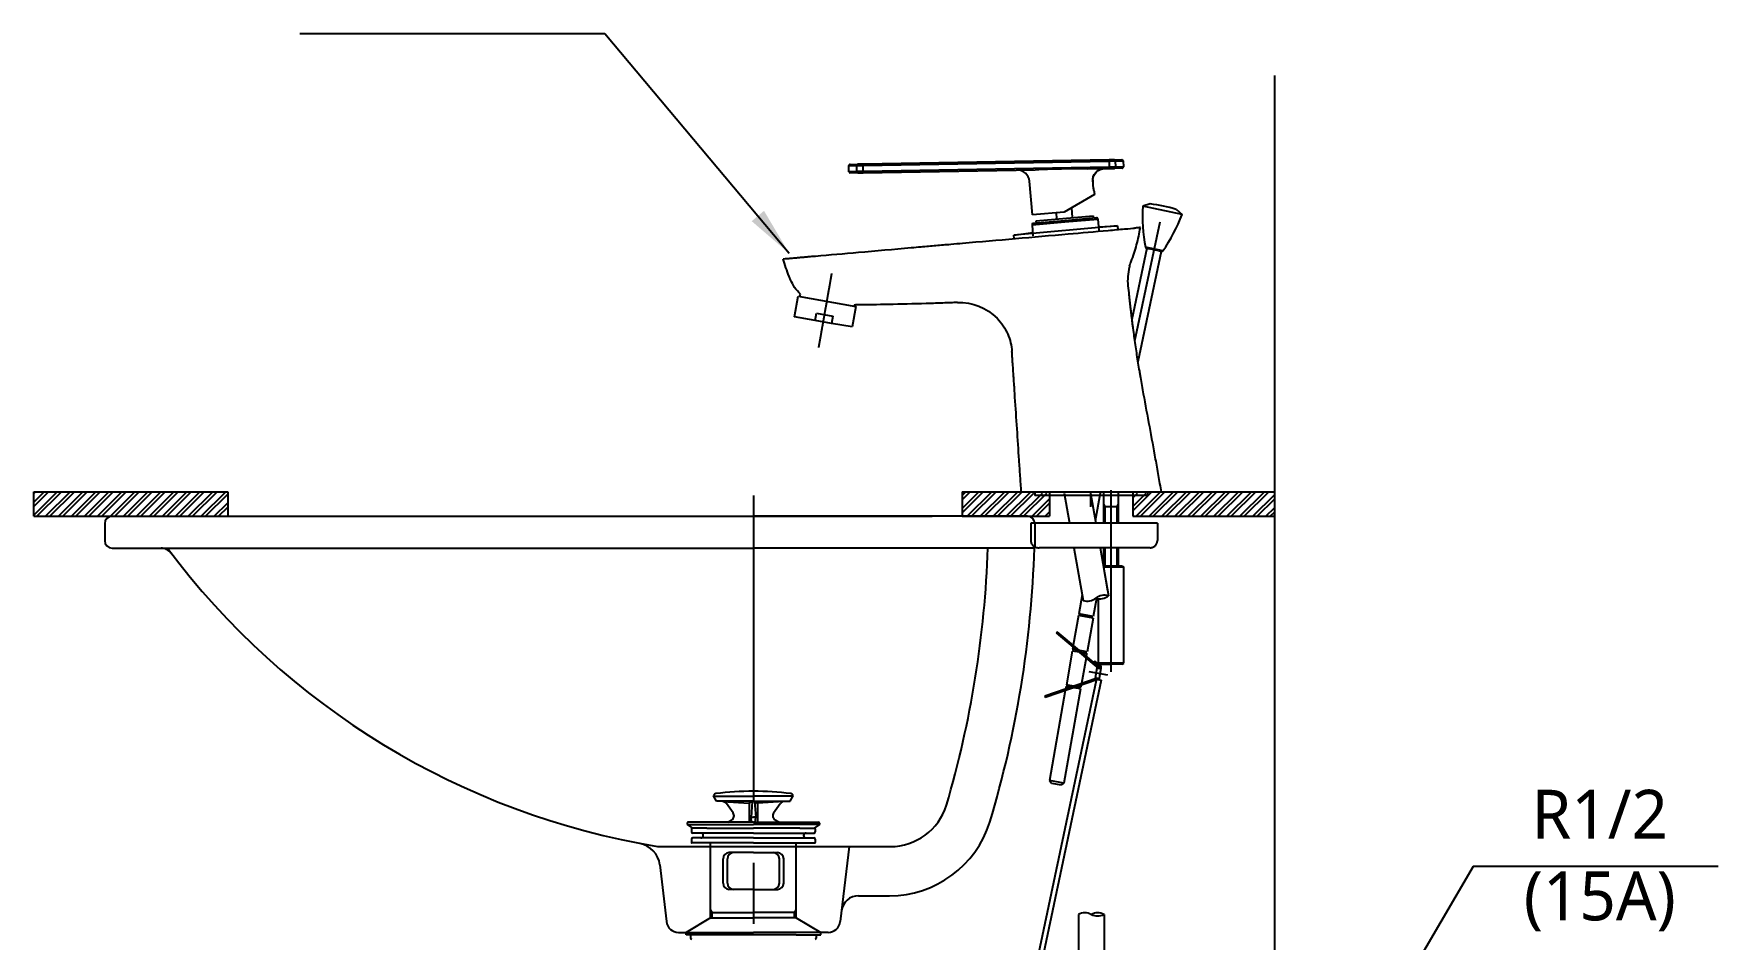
# Model space of a CAD drawing. Extents: x 572 to 8286, y -137 to 2100.
# Drawn here: x 6350 to 7038, y 711 to 1081 of the extents above; entities that cross this region are included whole.
import ezdxf

# ---------------------------------------------------------------- set-up
doc = ezdxf.new("R2010")
doc.units = 0
doc.header["$LTSCALE"] = 50
doc.header["$MEASUREMENT"] = 0
doc.linetypes.add('CENTER', pattern=[2, 1.25, -0.25, 0.25, -0.25])
doc.layers.get('0').update_dxf_attribs({"linetype": 'CONTINUOUS'})
for name, color, linetype in [('1', 1, 'CENTER'), ('3', 3, 'CONTINUOUS'), ('7', 7, 'CONTINUOUS'), ('CENTER', 2, 'CENTER')]:
    doc.layers.add(name, color=color, linetype=linetype)
doc.styles.get("Standard").update_dxf_attribs({"font": 'NanumGothic.ttf'})
doc.dimstyles.get("Standard").update_dxf_attribs({"dimtxt": 2.5, "dimasz": 2, "dimexe": 2, "dimexo": 1, "dimgap": 2, "dimtad": 1, "dimdec": 0, "dimlfac": 10, "dimrnd": 1, "dimzin": 0, "dimdsep": 46, "dimtxsty": 'Standard', "dimcen": 0, "dimclrd": 7, "dimclre": 7, "dimclrt": 2, "dimadec": 0, "dimazin": 0, "dimtfac": 1, "dimtdec": 0, "dimtofl": 0, "dimtmove": 0, "dimatfit": 3, "dimfxl": 0, "dimtolj": 1, "dimtzin": 0, "dimarcsym": 0})

msp = doc.modelspace()

# ---------------------------------------------------------------- hatches: boundary and pattern name
h = msp.add_hatch()
h.set_pattern_fill('ANSI32', color=256, scale=10)
h.set_pattern_definition([(45, (7762.4017, 74.737), (-2.65165, 2.65165), []), (45, (7764.1695, 74.737), (-2.65165, 2.65165), [])])
h.paths.add_polyline_path([(6856.93017, 893.87989), (6805.83407, 893.87989), (6805.83407, 893.37989), (6798.93017, 893.37989), (6798.93017, 883.87989), (6856.93017, 883.87989)])
h.paths.add_polyline_path([(6764.93017, 893.37989), (6757.83407, 893.37989), (6757.83407, 893.87989), (6729.20832, 893.87989), (6729.20832, 883.87989), (6764.93017, 883.87989)])
h.paths.add_polyline_path([(6429.20832, 893.87989), (6349.93017, 893.87989), (6349.93017, 883.87989), (6429.20832, 883.87989)])

# ---------------------------------------------------------------- linework, layer by layer
at = {"ltscale": 0.5}
for p, q in [((6758.86605, 893.87989), (6758.86605, 892.40137)), ((6804.99428, 893.87989), (6804.99428, 892.40137))]:
    msp.add_line(p, q, dxfattribs=at)
at = {"color": 7}
for p, q in [((6683.03636, 748.96369), (6679.44734, 718.29866)), ((6605.69981, 741.48049), (6608.413, 718.29866)), ((6613.3791, 713.87989), (6643.93017, 713.87989)), ((6674.48124, 713.87989), (6643.93017, 713.87989))]:
    msp.add_line(p, q, dxfattribs=at)
for centre, start, end in [((6613.3791, 718.87989), 186.67550305, 270), ((6674.48124, 718.87989), 270, 353.32449695)]:
    msp.add_arc(centre, 5, start, end, dxfattribs=at)
at = {"layer": '1', "linetype": 'ByBlock'}
for p, q in [((6856.93017, 893.87989), (6856.93017, 1063.87989)), ((6349.93017, 893.87989), (6429.20832, 893.87989)), ((6729.20832, 893.87989), (6856.93017, 893.87989)), ((6349.93017, 883.87989), (6716.93017, 883.87989)), ((6798.93017, 883.87989), (6856.93017, 883.87989)), ((6856.93017, 133.87989), (6856.93017, 883.87989))]:
    msp.add_line(p, q, dxfattribs=at)
at = {"layer": '1', "color": 7, "linetype": 'Continuous'}
for p, q in [((6682.93388, 1027.11542), (6686.04519, 1027.16972)), ((6682.97751, 1024.6158), (6682.93388, 1027.11542)), ((6683.42507, 1027.62406), (6686.48471, 1027.67748)), ((6686.04519, 1027.16972), (6688.73464, 1027.21667)), ((6686.04519, 1027.16972), (6686.08882, 1024.67011)), ((6688.72591, 1027.71659), (6686.48471, 1027.67748)), ((6789.20731, 1029.4705), (6688.72591, 1027.71659)), ((6688.72591, 1027.71659), (6688.73464, 1027.21667)), ((6688.73464, 1027.21667), (6789.21604, 1028.97057)), ((6688.77827, 1024.71705), (6688.73464, 1027.21667)), ((6789.25967, 1026.47096), (6688.77827, 1024.71705)), ((6688.78699, 1024.21713), (6758.97763, 1025.44231)), ((6780.35719, 1025.81549), (6789.2684, 1025.97103)), ((6791.44852, 1029.50962), (6789.20731, 1029.4705)), ((6789.20731, 1029.4705), (6789.21604, 1028.97057)), ((6789.21604, 1028.97057), (6791.90549, 1029.01753)), ((6789.21604, 1028.97057), (6789.25967, 1026.47096)), ((6791.94912, 1026.51791), (6789.25967, 1026.47096)), ((6789.2684, 1025.97103), (6789.25967, 1026.47096)), ((6789.2684, 1025.97103), (6791.5096, 1026.01016)), ((6791.44852, 1029.50962), (6794.50815, 1029.56303)), ((6794.56923, 1026.06356), (6791.5096, 1026.01016)), ((6791.90549, 1029.01753), (6795.0168, 1029.07183)), ((6791.94912, 1026.51791), (6791.90549, 1029.01753)), ((6795.06043, 1026.57221), (6791.94912, 1026.51791)), ((6795.0168, 1029.07183), (6795.06043, 1026.57221)), ((6686.08882, 1024.67011), (6682.97751, 1024.6158)), ((6686.54579, 1024.178), (6683.48616, 1024.1246)), ((6688.77827, 1024.71705), (6686.08882, 1024.67011)), ((6686.54579, 1024.178), (6688.78699, 1024.21713)), ((6688.78699, 1024.21713), (6688.77827, 1024.71705)), ((6757.90049, 1006.96526), (6756.69444, 1020.75053)), ((6783.27321, 1015.27024), (6770.85102, 1008.09828)), ((6783.18801, 1016.24418), (6783.27321, 1015.27024)), ((6770.85102, 1008.09828), (6757.90049, 1006.96526)), ((6759.46197, 1004.60698), (6782.67331, 1006.6377)), ((6767.92963, 1005.3478), (6767.713, 1007.82385)), ((6784.10533, 1005.75917), (6771.15479, 1004.62614)), ((6771.19837, 1004.12804), (6784.647, 1005.30465)), ((6773.86102, 1009.8361), (6774.20565, 1005.89688)), ((6782.67331, 1006.6377), (6782.76046, 1005.64151)), ((6784.647, 1005.30465), (6785.0392, 1000.82178)), ((6792.72237, 1002.49778), (6750.28447, 998.78495)), ((6750.28447, 998.78495), (6758.02597, 999.79401)), ((6750.41444, 997.29941), (6750.28447, 998.78495)), ((6757.74974, 1002.95145), (6771.19837, 1004.12804)), ((6757.74974, 1002.95145), (6758.14195, 998.46857)), ((6771.15479, 1004.62614), (6758.20426, 1003.49312)), ((6759.54913, 1003.61078), (6759.46197, 1004.60698)), ((6784.92326, 1002.14722), (6792.72237, 1002.49778)), ((6792.72237, 1002.49778), (6792.85234, 1001.01224)), ((6660.69228, 965.37709), (6662.16829, 973.74796)), ((6662.16829, 973.74796), (6685.80367, 969.5804)), ((6662.95613, 973.60904), (6663.1435, 974.67165)), ((6669.13422, 963.88855), (6660.69228, 965.37709)), ((6669.13422, 963.88855), (6669.65516, 966.84297)), ((6675.88572, 962.69807), (6669.13422, 963.88855)), ((6669.65516, 966.84297), (6676.40667, 965.6525)), ((6676.40667, 965.6525), (6675.88572, 962.69807)), ((6685.80367, 969.5804), (6684.32766, 961.20953)), ((6685.09883, 970.19007), (6685.01583, 969.71932)), ((6684.32766, 961.20953), (6675.88572, 962.69807)), ((6804.99428, 892.40137), (6758.86605, 892.40137))]:
    msp.add_line(p, q, dxfattribs=at)
at = {"layer": '1'}
for p, q in [((6349.93017, 883.87989), (6349.93017, 893.87989)), ((6429.20832, 893.87989), (6429.20832, 883.87989)), ((6729.20832, 893.87989), (6729.20832, 883.87989)), ((6764.93017, 893.87989), (6764.93017, 883.87989)), ((6798.93017, 893.87989), (6798.93017, 883.87989)), ((6856.93017, 883.87989), (6856.93017, 893.87989)), ((6729.20832, 883.87989), (6764.93017, 883.87989))]:
    msp.add_line(p, q, dxfattribs=at)
at = {"layer": '1', "color": 3, "linetype": 'ByBlock'}
for p, q in [((6937.98966, 740.87088), (6879.15953, 640.38931)), ((7038.11229, 740.87088), (6937.98966, 740.87088))]:
    msp.add_line(p, q, dxfattribs=at)
at = {"layer": '1', "color": 7, "linetype": 'Continuous'}
for centre, radius, start, end in [((6683.4338, 1027.12414), 0.5, 90.99999075, 181.00020906), ((6794.51688, 1029.0631), 0.5, 1.00020906, 90.99999075), ((6794.56051, 1026.56348), 0.5, 270.99999075, 1.00020906), ((6683.47743, 1024.62452), 0.5, 181.00020906, 270.99999075), ((6751.71346, 1020.31475), 5, 4.76016004, 90.99999075), ((6784.1489, 1005.26107), 0.5, 5.00014155, 95.00014925), ((6758.24784, 1002.99503), 0.5, 95.00014925, 185.00014155), ((6818.32401, 980.25694), 21.5, 165.64525328, 185.92846745)]:
    msp.add_arc(centre, radius, start, end, dxfattribs=at)
at = {"layer": '1', "color": 7, "linetype": 'Continuous', "extrusion": (0, 0, -1)}
msp.add_arc((-6674.75423, 987.08902), 17, 313.07750562, 337.32487262, dxfattribs=at)
for centre, major_axis, ratio, start_param, end_param in [((6686.49343, 1027.17755), (-0.00873, 0.49992), 0.896618, 4.71238898, 6.283185307), ((6787.40826, 1020.93781), (-0.08726, 4.99924), 0.978413, 4.644078119, 6.283185307), ((6787.55933, 1020.94045), (0.08726, -4.99924), 0.999997, 1.661177217, 3.141787889), ((6791.45724, 1029.0097), (0.00873, -0.49992), 0.896618, 3.141592654, 4.71238898), ((6791.50087, 1026.51008), (0.00873, -0.49992), 0.896618, 4.71238898, 6.283185307), ((6686.53706, 1024.67793), (-0.00873, 0.49992), 0.896618, 3.141592654, 4.71238898), ((6818.32278, 980.2525), (-20.71889, 5.74262), 0.999735, 0.000012834, 0.097610156), ((6728.09619, 949.72877), (-19.98137, 7.93692), 1, 1.153488925, 1.989306429)]:
    msp.add_ellipse(centre, major_axis=major_axis, ratio=ratio, start_param=start_param, end_param=end_param, dxfattribs=at)
at = {"layer": '1', "color": 7, "linetype": 'Continuous'}
for points, knots in [([(6780.35719, 1025.81549), (6779.00928, 1025.79196), (6777.65925, 1025.78976), (6774.67665, 1025.78471), (6773.04329, 1025.78352), (6770.83537, 1025.76098), (6770.26069, 1025.7533), (6768.59916, 1025.72504), (6767.51234, 1025.69878), (6764.87295, 1025.62159), (6763.32048, 1025.56473), (6760.83819, 1025.48564), (6759.9076, 1025.45854), (6758.97763, 1025.44231)], [0, 0, 0, 0, 0.18944166, 0.18944166, 0.418460024, 0.418460024, 0.499035031, 0.499035031, 0.651443505, 0.651443505, 0.869303726, 0.869303726, 1, 1, 1, 1]), ([(6782.5343, 1020.51139), (6782.53048, 1020.30221), (6782.53156, 1020.07926), (6782.54972, 1019.5267), (6782.57419, 1019.18427), (6782.64759, 1018.53039), (6782.69687, 1018.20965), (6782.80726, 1017.62211), (6782.86972, 1017.34777), (6782.98894, 1016.87583), (6783.04691, 1016.67363), (6783.13664, 1016.37419), (6783.16934, 1016.27311), (6783.18868, 1016.2132), (6783.19133, 1016.20493), (6783.19131, 1016.20495)], [0, 0, 0, 0, 0.114939374, 0.114939374, 0.279353996, 0.279353996, 0.440312112, 0.440312112, 0.602680747, 0.602680747, 0.769066054, 0.769066054, 0.935926829, 0.935926829, 1, 1, 1, 1]), ([(6782.57472, 1021.33174), (6782.56176, 1021.169), (6782.55012, 1020.98648), (6782.53882, 1020.70075), (6782.53605, 1020.60728), (6782.5343, 1020.51139)], [0, 0, 0, 0, 0.685433532, 0.685433532, 1, 1, 1, 1]), ([(6724.55177, 995.03673), (6726.17536, 995.17877), (6734.99002, 995.94995), (6751.00398, 997.351), (6770.82942, 999.0855), (6783.45934, 1000.19047), (6788.89585, 1000.6661)], [0, 0, 0, 0, 0.075727638, 0.41110137, 0.746475102, 1, 1, 1, 1]), ([(6788.89585, 1000.6661), (6791.21907, 1000.86936), (6793.52492, 1001.07109), (6797.44851, 1001.41436), (6798.9263, 1001.54366), (6799.56402, 1001.59945)], [0, 0, 0, 0, 0.5, 0.5, 1, 1, 1, 1]), ([(6798.26201, 987.98641), (6799.11386, 990.19639), (6799.85911, 992.46817), (6801.11467, 997.08347), (6801.62597, 999.43714), (6802.0146, 1001.81384)], [0, 0, 0, 0, 0.496999027, 0.496999027, 1, 1, 1, 1]), ([(6802.0146, 1001.81384), (6802.01482, 1001.81387), (6802.00932, 1001.81339), (6801.90252, 1001.80404), (6801.39223, 1001.75939), (6800.20756, 1001.65575), (6799.90302, 1001.62911), (6799.56402, 1001.59945)], [0, 0, 0, 0, 0.083269735, 0.083269735, 0.791492061, 0.791492061, 1, 1, 1, 1]), ([(6669.29334, 990.20224), (6675.13469, 990.71329), (6688.16589, 991.85337), (6702.5583, 993.11255), (6711.1057, 993.86034), (6712.46179, 993.97899)], [0, 0, 0, 0, 0.40612002, 0.90577848, 1, 1, 1, 1]), ([(6712.46179, 993.97899), (6713.46935, 994.06714), (6715.48468, 994.24345), (6717.49935, 994.41972), (6719.51411, 994.59599), (6721.52897, 994.77226), (6723.54446, 994.9486), (6724.55177, 995.03673)], [0, 0, 0, 0, 0.25, 0.5, 0.5, 0.75, 1, 1, 1, 1]), ([(6659.06824, 980.53544), (6658.88736, 980.96836), (6657.75738, 983.75169), (6656.80831, 986.60635), (6656.14106, 989.05157)], [0, 0, 0, 0, 0.156198051, 1, 1, 1, 1]), ([(6657.76143, 989.19333), (6657.83455, 989.19972), (6658.00837, 989.21494), (6658.46499, 989.25488), (6659.2349, 989.32224), (6660.44725, 989.42831), (6661.90691, 989.55601), (6663.56838, 989.70137), (6665.38475, 989.86028), (6667.30849, 990.02859), (6668.63046, 990.14424), (6669.29329, 990.20223)], [0, 0, 0, 0, 0.062499865, 0.125000071, 0.250000481, 0.375000892, 0.500001303, 0.625001713, 0.750002124, 0.875002535, 1, 1, 1, 1]), ([(6796.93899, 978.03632), (6797.07267, 976.74897), (6797.26888, 974.89989), (6797.53331, 972.48969), (6797.69065, 971.0855), (6797.81857, 969.9624), (6797.94791, 968.83945), (6798.1123, 967.43607), (6798.31416, 965.75258), (6798.52082, 964.06967), (6798.7325, 962.38739), (6799.16633, 959.02414), (6799.85799, 953.98454), (6800.71021, 948.39718), (6801.35733, 944.49412), (6801.74172, 942.26629), (6802.13157, 940.03941), (6802.62498, 937.2569), (6803.82895, 930.58238), (6805.68998, 920.5807), (6807.7433, 909.46497), (6809.30963, 900.55867), (6810.09661, 896.1062), (6810.48964, 893.87989)], [0, 0, 0, 0, 0.045535933, 0.065420601, 0.085305269, 0.095247603, 0.105189937, 0.125074605, 0.144959274, 0.164843942, 0.18472861, 0.204613278, 0.28415195, 0.363690622, 0.403459958, 0.423344626, 0.443229294, 0.48299863, 0.522767967, 0.681845311, 0.840922656, 0.920461328, 1, 1, 1, 1]), ([(6714.49243, 970.76862), (6709.36185, 970.61395), (6704.23041, 970.4874), (6694.82333, 970.30702), (6690.54716, 970.24933), (6686.27231, 970.20296)], [0, 0, 0, 0, 0.545543874, 0.545543874, 1, 1, 1, 1]), ([(6726.63824, 971.18825), (6725.62624, 971.149), (6723.60217, 971.07256), (6721.57794, 971.00035), (6719.55364, 970.93033), (6717.52926, 970.86249), (6715.50473, 970.79914), (6714.49243, 970.76862)], [0, 0, 0, 0, 0.25, 0.5, 0.5, 0.75, 1, 1, 1, 1]), ([(6743.46854, 964.76009), (6745.33085, 962.85553), (6746.81221, 960.61157), (6748.83554, 955.94198), (6749.38185, 953.52589), (6749.54295, 951.24084)], [0, 0, 0, 0, 0.5, 0.5, 1, 1, 1, 1]), ([(6753.37072, 893.87989), (6753.22808, 896.02731), (6752.94282, 900.32216), (6752.3723, 908.91185), (6751.65915, 919.64896), (6751.01726, 929.31237), (6750.59014, 935.75469), (6750.41221, 938.439), (6750.26985, 940.58643), (6750.12705, 942.73385), (6749.88873, 946.28559), (6749.67979, 949.30005), (6749.54295, 951.24084)], [0, 0, 0, 0, 0.112308708, 0.224617416, 0.449234832, 0.673852248, 0.730006602, 0.786160956, 0.814238133, 0.84231531, 0.898469664, 1, 1, 1, 1]), ([(6753.37071, 893.87989), (6753.37072, 893.87989), (6753.41335, 893.87989), (6753.58351, 893.87989), (6753.74292, 893.87989), (6754.01272, 893.87989), (6754.21342, 893.87989), (6754.61897, 893.87989), (6755.3518, 893.87989), (6756.4696, 893.87989), (6757.81507, 893.87989), (6759.37759, 893.87989), (6761.14337, 893.87989), (6763.09798, 893.87989), (6765.93389, 893.87989), (6769.08031, 893.87989), (6772.4603, 893.87989), (6774.65273, 893.87989), (6776.44374, 893.87989), (6778.25579, 893.87989), (6781.47187, 893.87989), (6785.20473, 893.87989), (6788.8892, 893.87989), (6792.504, 893.87989), (6796.8216, 893.87989), (6801.45706, 893.87989), (6805.33248, 893.87989), (6807.76908, 893.87989), (6808.99262, 893.87989), (6809.54718, 893.87989), (6810.23195, 893.87989), (6810.48963, 893.87989), (6810.48964, 893.87989)], [0, 0, 0, 0, 0.031250001, 0.031250001, 0.062500002, 0.070312502, 0.078125002, 0.093750003, 0.125000004, 0.156250004, 0.187500005, 0.218750006, 0.250000007, 0.281250008, 0.312500009, 0.375000011, 0.406250011, 0.437500012, 0.453125013, 0.468750013, 0.500000014, 0.562500016, 0.593750017, 0.625000018, 0.687500019, 0.750000021, 0.812500023, 0.875000025, 0.906250026, 0.921875026, 0.937500027, 1, 1, 1, 1])]:
    msp.add_open_spline(points, degree=3, knots=knots, dxfattribs=at)
for points, degree in [([(6656.14105, 989.05156), (6656.14106, 989.05157), (6656.68403, 989.09907), (6657.76143, 989.19333)], 3), ([(6797.604, 985.99551), (6797.49495, 985.58613)], 1), ([(6796.93899, 978.03633), (6796.93899, 978.03632), (6796.93884, 978.03483), (6796.93853, 978.03185)], 3), ([(6796.93899, 978.03633), (6796.93899, 978.03632), (6796.93884, 978.03483), (6796.93853, 978.03185)], 3), ([(6727.25353, 971.21225), (6727.04844, 971.2042), (6726.84334, 971.19621), (6726.63824, 971.18825)], 3), ([(6686.27233, 970.20168), (6685.88107, 970.19775), (6685.48993, 970.19389), (6685.09883, 970.19005)], 3)]:
    msp.add_open_spline(points, degree=degree, dxfattribs=at)
at = {"layer": '1', "color": 1, "linetype": 'CENTER'}
msp.add_open_spline([(6670.66856, 952.85017), (6671.5368, 957.77421), (6676.00562, 983.11811)], degree=1, knots=[0, 0, 0.162681685, 1, 1], dxfattribs=at)
at = {"layer": '3', "color": 7}
for p, q in [((6378.93017, 880.87989), (6378.93017, 873.87989)), ((6381.93017, 883.87989), (6643.93017, 883.87989)), ((6755.93017, 883.87989), (6643.93017, 883.87989)), ((6758.93017, 880.87989), (6758.93017, 870.87989)), ((6381.93017, 870.87989), (6643.93017, 870.87989)), ((6758.93017, 870.87989), (6643.93017, 870.87989)), ((6604.82398, 748.96369), (6699.85649, 748.96369)), ((6686.91427, 728.87989), (6699.5179, 728.87989))]:
    msp.add_line(p, q, dxfattribs=at)
at = {"layer": '3'}
for p, q in [((6628.93017, 767.5743), (6627.69885, 769.70701)), ((6627.81539, 769.50516), (6643.93017, 769.50516)), ((6643.93017, 767.5743), (6628.93017, 767.5743)), ((6631.44545, 767.39001), (6642.18017, 766.68864)), ((6635.65551, 762.69501), (6632.9373, 766.54798)), ((6643.93017, 767.5743), (6642.18017, 766.68864)), ((6642.18017, 766.68864), (6642.18017, 758.9743)), ((6643.41249, 767.31231), (6642.98017, 760.90443)), ((6660.04495, 769.50516), (6643.93017, 769.50516)), ((6643.93017, 767.5743), (6658.93017, 767.5743)), ((6643.93017, 767.5743), (6645.68017, 766.68864)), ((6644.44785, 767.31231), (6644.88017, 760.90443)), ((6656.4149, 767.39001), (6645.68017, 766.68864)), ((6645.68017, 766.68864), (6645.68017, 758.9743)), ((6652.20483, 762.69501), (6654.92304, 766.54798)), ((6658.93017, 767.5743), (6660.16149, 769.70701)), ((6616.93017, 758.5743), (6616.93017, 757.9743)), ((6616.93017, 757.9743), (6643.93017, 757.9743)), ((6616.93017, 757.9743), (6619.07239, 756.4743)), ((6626.63017, 758.9743), (6617.33017, 758.9743)), ((6643.93017, 758.9743), (6626.63017, 758.9743)), ((6633.57375, 758.9743), (6635.02127, 759.81002)), ((6643.18327, 758.9743), (6642.98017, 760.92862)), ((6642.98017, 760.92862), (6643.93017, 760.92862)), ((6644.88017, 760.92862), (6643.93017, 760.92862)), ((6643.93017, 758.9743), (6661.23017, 758.9743)), ((6670.93017, 757.9743), (6643.93017, 757.9743)), ((6644.67707, 758.9743), (6644.88017, 760.92862)), ((6654.2866, 758.9743), (6652.83908, 759.81002)), ((6661.23017, 758.9743), (6670.53017, 758.9743)), ((6670.93017, 757.9743), (6668.78795, 756.4743)), ((6670.93017, 758.5743), (6670.93017, 757.9743)), ((6618.62834, 756.2743), (6618.62834, 754.9743)), ((6618.62834, 751.9743), (6618.62834, 750.6743)), ((6624.93017, 756.4743), (6618.82834, 756.4743)), ((6643.93017, 750.4743), (6618.82834, 750.4743)), ((6643.93017, 754.4743), (6619.12834, 754.4743)), ((6643.93017, 752.4743), (6619.12834, 752.4743)), ((6624.93017, 756.4743), (6643.93017, 756.4743)), ((6626.43017, 719.87989), (6626.43017, 750.4743)), ((6662.93017, 756.4743), (6643.93017, 756.4743)), ((6643.93017, 754.4743), (6668.73201, 754.4743)), ((6643.93017, 752.4743), (6668.73201, 752.4743)), ((6643.93017, 750.4743), (6669.03201, 750.4743)), ((6661.43017, 719.87989), (6661.43017, 750.4743)), ((6662.93017, 756.4743), (6669.03201, 756.4743)), ((6669.23201, 756.2743), (6669.23201, 754.9743)), ((6669.23201, 751.9743), (6669.23201, 750.6743)), ((6631.5558, 733.9743), (6631.5558, 743.9743)), ((6633.32357, 733.9743), (6633.32357, 743.9743)), ((6643.93017, 746.4743), (6634.0558, 746.4743)), ((6643.93017, 746.4743), (6653.80454, 746.4743)), ((6654.53677, 733.9743), (6654.53677, 743.9743)), ((6656.30454, 733.9743), (6656.30454, 743.9743)), ((6643.93017, 731.4743), (6634.0558, 731.4743)), ((6643.93017, 731.4743), (6653.80454, 731.4743)), ((6627.13017, 721.9743), (6626.43017, 723.18673)), ((6660.73017, 721.9743), (6661.43017, 723.18673)), ((6626.43017, 719.87989), (6616.43017, 713.87989)), ((6626.43017, 721.9743), (6643.93017, 721.9743)), ((6626.43017, 719.87989), (6643.93017, 719.87989)), ((6627.13017, 719.87989), (6627.13017, 721.9743)), ((6661.43017, 721.9743), (6643.93017, 721.9743)), ((6661.43017, 719.87989), (6643.93017, 719.87989)), ((6660.73017, 719.87989), (6660.73017, 721.9743)), ((6661.43017, 719.87989), (6671.43017, 713.87989)), ((6616.43017, 713.87989), (6643.93017, 713.87989)), ((6616.43017, 712.87989), (6616.43017, 713.87989)), ((6626.43017, 712.87989), (6616.43017, 712.87989)), ((6618.23804, 712.87989), (6618.23804, 711.57989)), ((6661.43017, 712.87989), (6626.43017, 712.87989)), ((6671.43017, 713.87989), (6643.93017, 713.87989)), ((6661.43017, 712.87989), (6671.43017, 712.87989)), ((6669.6223, 712.87989), (6669.6223, 711.57989)), ((6671.43017, 712.87989), (6671.43017, 713.87989))]:
    msp.add_line(p, q, dxfattribs=at)
at = {"layer": '3', "color": 7}
for centre, radius, start, end in [((6381.93017, 880.87989), 3, 90, 180), ((6755.93017, 880.87989), 3, 360, 90), ((6381.93017, 873.87989), 3, 180, 270), ((6401.97451, 865.87989), 5, 35.95947679, 90), ((6656.18688, 1058.81753), 314.08208, 216.75332595, 260.58795505), ((6321.14729, 884.47085), 418.78163, 343.54463332, 358.14022104), ((6321.87955, 884.43007), 437.04942, 343.32088664, 358.22332964), ((6699.85649, 772.96369), 24, 270, 342.74145272), ((6699.5179, 771.87989), 43, 270, 342.55922027), ((6595.7676, 740.31803), 10, 6.67550305, 79.93082387), ((6686.91427, 721.87989), 7, 90, 173.32449695)]:
    msp.add_arc(centre, radius, start, end, dxfattribs=at)
at = {"layer": '3'}
for centre, radius, start, end in [((6643.93017, 651.5743), 120, 90, 97.32041367), ((6643.93017, 651.5743), 120, 82.67958633, 90), ((6628.78017, 769.50516), 1.1, 97.32041367, 169.42619898), ((6631.30306, 765.39505), 2, 35.20232507, 86.26180949), ((6656.55728, 765.39505), 2, 93.73819051, 144.79767493), ((6659.08017, 769.50516), 1.1, 10.57380102, 82.67958633), ((6617.33017, 758.5743), 0.4, 90, 180), ((6634.02127, 761.54208), 2, 300, 35.20232507), ((6653.83908, 761.54208), 2, 144.79767493, 240), ((6670.53017, 758.5743), 0.4, 0, 90), ((6618.82834, 756.2743), 0.2, 90, 180), ((6619.12834, 754.9743), 0.5, 180, 270), ((6619.12834, 751.9743), 0.5, 90, 180), ((6618.82834, 750.6743), 0.2, 180, 270), ((6622.43017, 753.4743), 1, 270, 90), ((6665.43017, 753.4743), 1, 90, 270), ((6668.73201, 754.9743), 0.5, 270, 0), ((6668.73201, 751.9743), 0.5, 0, 90), ((6669.03201, 756.2743), 0.2, 0, 90), ((6669.03201, 750.6743), 0.2, 270, 0), ((6634.0558, 743.9743), 2.5, 90, 180), ((6635.82357, 743.9743), 2.5, 90, 180), ((6652.03677, 743.9743), 2.5, 0, 90), ((6653.80454, 743.9743), 2.5, 0, 90), ((6634.0558, 733.9743), 2.5, 180, 270), ((6635.82357, 733.9743), 2.5, 180, 270), ((6652.03677, 733.9743), 2.5, 270, 0), ((6653.80454, 733.9743), 2.5, 270, 0), ((6618.73804, 711.57989), 0.5, 180, 270), ((6669.1223, 711.57989), 0.5, 270, 0)]:
    msp.add_arc(centre, radius, start, end, dxfattribs=at)
at = {"layer": '7'}
for p, q in [((6805.9644, 1011.47347), (6802.96263, 1010.578)), ((6819.10206, 1007.14746), (6802.96263, 1010.578)), ((6805.9644, 1011.47347), (6805.99472, 1011.46702)), ((6816.6937, 1009.19288), (6816.72402, 1009.18644)), ((6816.72402, 1009.18644), (6819.10206, 1007.14746)), ((6810.01094, 1004.05738), (6799.67076, 955.41067)), ((6804.66736, 993.34703), (6798.49313, 964.29959)), ((6810.53624, 992.09956), (6800.94755, 946.98831)), ((6811.21578, 992.26793), (6804.11505, 993.77724)), ((6804.50219, 993.38214), (6805.64551, 993.13912)), ((6809.5581, 992.30747), (6805.64551, 993.13912)), ((6809.5581, 992.30747), (6810.70142, 992.06445)), ((6770.92537, 893.37989), (6773.10643, 881.01051)), ((6781.58735, 893.37989), (6783.76841, 881.01051)), ((6781.83407, 887.74894), (6781.83407, 893.37989)), ((6785.58911, 893.37989), (6783.58823, 882.03234)), ((6787.1003, 881.01051), (6787.1003, 893.37989)), ((6787.1003, 881.01051), (6787.1003, 893.37989)), ((6787.6003, 887.94244), (6787.1003, 888.80846)), ((6787.1003, 887.94244), (6793.1003, 887.94244)), ((6787.6003, 881.01051), (6787.6003, 887.94244)), ((6790.1003, 820.37712), (6790.1003, 894.53763)), ((6792.6003, 887.94244), (6793.1003, 888.80846)), ((6792.6003, 881.01051), (6792.6003, 887.94244)), ((6793.1003, 881.01051), (6793.1003, 893.37989)), ((6793.1003, 881.01051), (6793.1003, 893.37989)), ((6757.21032, 881.01051), (6757.21032, 874.01051)), ((6808.99028, 881.01051), (6757.21032, 881.01051)), ((6808.99028, 881.01051), (6808.99028, 874.01051)), ((6805.99028, 871.01051), (6760.67698, 871.01051)), ((6774.8697, 871.01051), (6778.65903, 849.52013)), ((6785.53168, 871.01051), (6788.99951, 851.34343)), ((6787.1003, 863.4638), (6787.1003, 871.01051)), ((6787.6003, 863.4638), (6787.6003, 871.01051)), ((6792.6003, 863.4638), (6792.6003, 871.01051)), ((6793.1003, 863.4638), (6793.1003, 871.01051)), ((6786.63451, 864.75603), (6788.59772, 853.62211)), ((6794.6003, 863.4638), (6786.86237, 863.4638)), ((6795.29645, 863.06187), (6786.93324, 863.06187)), ((6794.6003, 863.4638), (6795.29645, 863.06187)), ((6795.29645, 823.86572), (6795.29645, 863.06187)), ((6778.25724, 851.7988), (6776.88506, 844.01678)), ((6784.09534, 850.35568), (6782.79391, 842.9749)), ((6784.90415, 823.86572), (6784.90415, 850.20655)), ((6776.76351, 843.32742), (6774.63198, 831.2389)), ((6779.71793, 842.80647), (6776.76351, 843.32742)), ((6779.83949, 843.49584), (6776.88506, 844.01678)), ((6777.25591, 843.24059), (6777.37747, 843.92996)), ((6782.67236, 842.28553), (6779.71793, 842.80647)), ((6782.79391, 842.9749), (6779.83949, 843.49584)), ((6782.67236, 842.28553), (6780.24128, 828.49822)), ((6782.17995, 842.37235), (6782.30151, 843.06172)), ((6767.69587, 836.25608), (6768.08073, 836.71638)), ((6785.09939, 821.70504), (6767.69587, 836.25608)), ((6785.48425, 822.16535), (6768.08073, 836.71638)), ((6774.21088, 828.85074), (6771.77981, 815.06344)), ((6777.1653, 828.3298), (6774.21088, 828.85074)), ((6774.51179, 830.5573), (6774.33243, 829.54011)), ((6776.10146, 829.22818), (6774.33243, 829.54011)), ((6774.70328, 828.76392), (6774.82484, 829.45329)), ((6777.17881, 828.32742), (6777.1653, 828.3298)), ((6780.24128, 828.49822), (6777.28686, 829.01917)), ((6779.82155, 826.11783), (6777.95982, 815.55939)), ((6780.11973, 827.80886), (6778.3642, 828.1184)), ((6779.62732, 827.89568), (6779.74888, 828.58505)), ((6780.11973, 827.80886), (6779.94174, 826.79943)), ((6780.90878, 820.41311), (6788.59194, 819.05836)), ((6783.35457, 824.72806), (6782.96971, 824.26775)), ((6785.69158, 822.77409), (6783.35457, 824.72806)), ((6784.19597, 821.86434), (6783.50138, 817.92511)), ((6784.19597, 821.86434), (6785.39393, 821.65311)), ((6795.29645, 823.86572), (6784.90415, 823.86572)), ((6785.6003, 823.4638), (6784.90415, 823.86572)), ((6785.09939, 821.70504), (6785.48425, 822.16535)), ((6785.1999, 817.09745), (6786.03495, 821.83326)), ((6785.48425, 822.16535), (6785.39393, 821.65311)), ((6785.6003, 823.4638), (6786.6003, 823.4638)), ((6786.6003, 823.4638), (6790.1003, 823.4638)), ((6794.6003, 823.4638), (6790.1003, 823.4638)), ((6794.6003, 823.4638), (6795.29645, 823.86572)), ((6784.00126, 816.86389), (6745.43469, 634.55282)), ((6786.02574, 816.97228), (6747.34855, 634.14795)), ((6784.40974, 817.76755), (6762.94752, 810.41985)), ((6784.64231, 817.21298), (6763.14186, 809.8522)), ((6771.35683, 812.66463), (6764.88597, 775.96657)), ((6777.5671, 813.33218), (6770.79482, 774.92468)), ((6771.65825, 814.37407), (6771.47584, 813.33957)), ((6773.53234, 814.04362), (6771.65825, 814.37407)), ((6774.73423, 814.54249), (6771.77981, 815.06344)), ((6772.15066, 814.28725), (6772.27221, 814.97661)), ((6774.90274, 814.51278), (6774.73423, 814.54249)), ((6777.5671, 813.33218), (6774.75503, 813.82802)), ((6777.68865, 814.02155), (6776.12543, 814.29719)), ((6777.0747, 813.41901), (6777.19625, 814.10837)), ((6777.84081, 814.88446), (6777.68865, 814.02155)), ((6783.50138, 817.92511), (6784.69934, 817.71388)), ((6784.40974, 817.76755), (6784.60408, 817.19989)), ((6784.60901, 817.20163), (6784.69934, 817.71388)), ((6784.64701, 817.21539), (6786.02574, 816.97228)), ((6762.94752, 810.41985), (6763.14186, 809.8522)), ((6764.88597, 775.96657), (6765.69713, 774.80811)), ((6770.79482, 774.92468), (6764.88597, 775.96657)), ((6765.69713, 774.80811), (6769.63636, 774.11352)), ((6770.79482, 774.92468), (6769.63636, 774.11352)), ((6776.68017, 721.2654), (6776.68017, 662.97989)), ((6787.18017, 721.2654), (6787.18017, 662.97989))]:
    msp.add_line(p, q, dxfattribs=at)
for centre, radius, start, end in [((6872.86767, 1006.93314), 70, 177.01529003, 190.83267111), ((6801.011, 961.71602), 50, 71.72041936, 84.27958064), ((6753.75813, 1032.25065), 70, 325.16732889, 338.98470997), ((6804.60614, 993.87121), 0.5, 190.83267111, 258), ((6810.80537, 992.55353), 0.5, 258, 325.16732889), ((6780.36286, 854.97401), 5.71383, 252.65085588, 307.34914412), ((6787.29569, 845.88955), 5.71383, 72.65085588, 127.34914412), ((6785.5331, 855.88566), 5.71383, 252.65085588, 307.34914412), ((6785.05014, 822.00691), 1, 350, 50.10109816), ((6779.30517, 716.19024), 5.71383, 62.65085588, 117.34914412), ((6784.55517, 716.19024), 5.71383, 62.65085588, 117.34914412), ((6784.55517, 726.34055), 5.71383, 242.65085588, 297.34914412)]:
    msp.add_arc(centre, radius, start, end, dxfattribs=at)
for points in [[(6757.21032, 874.01051), (6757.27541, 873.4268), (6757.46683, 872.86874), (6757.7699, 872.36462), (6758.16737, 871.92909), (6758.63805, 871.57421), (6759.19529, 871.29162), (6759.8701, 871.09037), (6760.67698, 871.01051)], [(6805.99028, 871.01051), (6806.57425, 871.0679), (6807.13746, 871.23852), (6807.65656, 871.51582), (6808.11158, 871.88917), (6808.48494, 872.34419), (6808.76226, 872.86329), (6808.93289, 873.4265), (6808.99028, 874.01051)]]:
    msp.add_spline(points, degree=3, dxfattribs=at)
at = {"layer": 'CENTER', "color": 1, "linetype": 'CENTER', "ltscale": 2}
msp.add_line((6643.93017, 892.37989), (6643.93017, 437.76589), dxfattribs=at)

# ---------------------------------------------------------------- texts
at = {"layer": '1', "color": 2, "insert": (6989.69604, 743.27348), "char_height": 20, "width": 84.7619048, "attachment_point": 5}
msp.add_mtext('R1/2\\P(15A)', dxfattribs=at)

# ---------------------------------------------------------------- leaders
msp.add_leader([(6658.61314, 991.22315), (6583.27811, 1081.01931), (6458.67064, 1081.01931)], dimstyle='Standard', override={"dimtxt": 20, "dimasz": 20, "dimexe": 10, "dimexo": 8, "dimgap": 10, "dimtad": 0, "dimtoh": 1, "dimdec": 4, "dimlfac": 1, "dimzin": 8, "dimclrd": 3, "dimclre": 3, "dimtdec": 4, "dimarcsym": 1})

doc.saveas('drawing.dxf')
